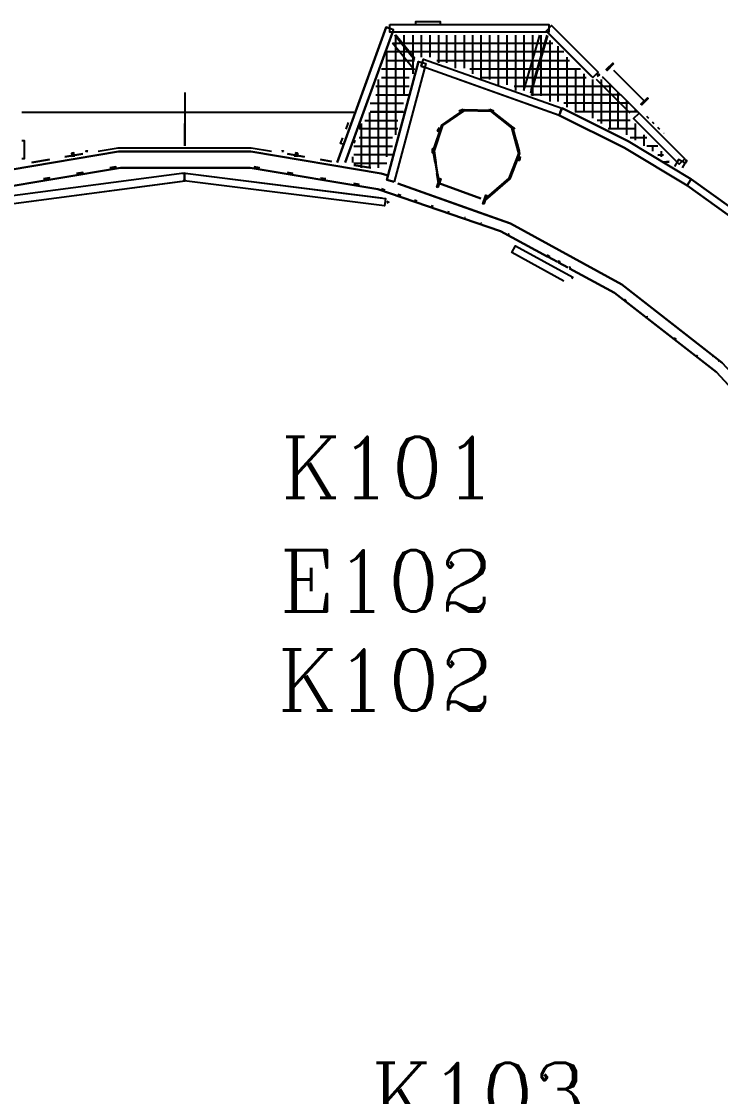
# Model space of a CAD drawing. Extents: x -57244 to 324435, y 15553 to 159369.
# Drawn here: x 64227 to 69938, y 43156 to 51938 of the extents above; entities that cross this region are included whole.
import ezdxf

# ---------------------------------------------------------------- set-up
doc = ezdxf.new("R2010")
doc.units = 0
doc.header["$LTSCALE"] = 2000
doc.header["$MEASUREMENT"] = 0
doc.linetypes.add('DASHDOT', pattern=[1, 0.5, -0.25, 0, -0.25])
doc.layers.add('BASE', color=253, linetype='CONTINUOUS')
doc.styles.add('ROMANC', font='ROMANC', dxfattribs={"height": 0.2})

msp = doc.modelspace()

# ---------------------------------------------------------------- linework, layer by layer
at = {"layer": 'BASE', "linetype": 'Continuous'}
for p, q in [((67236.4, 51913.5), (68536.1, 51913.5)), ((68906.7, 51555.8), (68558.2, 51904.3)), ((67257.6, 51849.4), (66871.2, 50787.5)), ((67276.9, 51827), (67438.4, 51627.8)), ((67438.4, 51627.8), (67276.9, 51827)), ((67282.8, 51827), (67282.8, 51013.5)), ((67284.6, 51827), (67438.4, 51637.4)), ((67438.4, 51637.4), (67284.6, 51827)), ((67352.8, 51329.9), (67352.8, 51827)), ((67422.8, 51827), (67422.8, 51510.6)), ((67492.8, 51827), (67492.8, 51646.2)), ((67562.8, 51827), (67562.8, 51646.2)), ((67632.8, 51827), (67632.8, 51601)), ((67702.8, 51601), (67702.8, 51827)), ((67772.8, 51555.8), (67772.8, 51827)), ((67842.8, 51827), (67842.8, 51555.8)), ((67912.8, 51827), (67912.8, 51510.6)), ((67982.8, 51465.4), (67982.8, 51827)), ((68052.8, 51465.4), (68052.8, 51827)), ((68122.8, 51420.2), (68122.8, 51827)), ((68192.8, 51827), (68192.8, 51420.2)), ((68262.8, 51827), (68262.8, 51375)), ((68331.7, 51375), (68461.7, 51827)), ((68331.7, 51375), (68461.7, 51827)), ((68332.8, 51375), (68332.8, 51827)), ((68517.9, 51827), (68387.5, 51374)), ((68387.5, 51352.3), (68523.1, 51823.5)), ((68523.1, 51823.5), (68387.5, 51352.3)), ((68402.8, 51827), (68402.8, 51329.9)), ((68472.8, 51329.9), (68472.8, 51827)), ((68536.1, 51882.2), (68523.1, 51869.3)), ((68523.1, 51851), (68884.7, 51489.4)), ((67257.6, 51765), (67438.4, 51542.1)), ((67257.6, 51760.1), (68568.3, 51760.1)), ((68542.8, 51781.8), (68542.8, 51284.7)), ((68612.8, 51284.7), (68612.8, 51736.6)), ((68658.7, 51690.1), (67212.5, 51690.1)), ((67212.8, 50832.7), (67212.8, 51691.4)), ((68682.8, 51646.2), (68682.8, 51239.5)), ((67438.4, 51550.1), (67167.3, 51550.1)), ((67212.5, 51620.1), (67438.4, 51620.1)), ((67619.2, 51620.1), (68703.9, 51620.1)), ((68794.3, 51550.1), (67890.4, 51550.1)), ((68752.8, 51555.8), (68752.8, 51194.3)), ((67142.8, 50742.3), (67142.8, 51465.4)), ((67167.3, 51480.1), (67393.2, 51480.1)), ((67980.8, 51480.1), (68839.5, 51480.1)), ((68822.8, 51194.3), (68822.8, 51510.6)), ((68892.8, 51465.4), (68892.8, 51149.1)), ((69201.1, 51190.4), (68926, 51465.4)), ((69201.1, 51190.4), (68926, 51465.4)), ((68962.8, 51465.4), (68962.8, 51103.9)), ((68975.1, 51487.1), (69267.9, 51194.3)), ((69267.9, 51194.3), (68975.1, 51487.1)), ((68975.1, 51487.1), (69267.9, 51194.3)), ((68975.1, 51480.1), (68982, 51480.1)), ((69065.5, 51538.1), (69317.5, 51286.1)), ((69317.5, 51286.1), (69065.5, 51538.1)), ((69317.5, 51286.1), (69065.5, 51538.1)), ((69317.5, 51286.1), (69065.5, 51538.1)), ((69065.5, 51538.1), (69317.5, 51286.1)), ((67122.1, 51410.1), (67393.2, 51410.1)), ((68252, 51410.1), (69052, 51410.1)), ((69032.8, 51429.4), (69032.8, 51058.7)), ((65562.6, 51357.9), (65562.5, 50923.1)), ((67122.1, 51340.1), (67393.2, 51340.1)), ((69122, 51340.1), (68387.5, 51340.1)), ((69102.8, 51058.7), (69102.8, 51359.4)), ((69172.8, 51013.5), (69172.8, 51289.4)), ((67076.9, 51270.1), (67348, 51270.1)), ((67348, 51200.1), (67076.9, 51200.1)), ((67835.8, 51222.2), (67838, 51216.3)), ((68064.8, 51211), (67843.6, 51217.7)), ((68628.6, 51194.3), (68641.3, 51230)), ((69192, 51270.1), (68658.7, 51270.1)), ((69262, 51200.1), (68749.1, 51200.1)), ((69242.8, 51194.3), (69242.8, 51219.4)), ((64229.5, 51197.9), (66941.3, 51197.9)), ((66896.1, 51112.1), (66876.6, 51058.7)), ((67031.7, 51130.1), (67302.8, 51130.1)), ((67072.8, 50742.3), (67072.8, 51194.3)), ((67348, 51197.9), (67076.9, 51197.9)), ((68618, 51172.1), (68618.8, 51171.7)), ((69201.1, 51130.1), (68929.9, 51130.1)), ((69234.5, 51194.3), (69234.5, 51195.3)), ((69336.7, 51161.8), (69349.4, 51149.1)), ((69349.4, 51149.1), (69336.7, 51161.8)), ((69381.9, 51116.6), (69394.6, 51103.9)), ((69394.6, 51103.9), (69381.9, 51116.6)), ((67302.8, 51060.1), (66986.5, 51060.1)), ((67002.8, 51103.9), (67002.8, 50742.3)), ((67661.9, 51091.4), (67591, 50881.8)), ((67625, 51045.3), (67630.5, 51042.2)), ((69246.3, 51060.1), (69020.3, 51060.1)), ((69242.8, 50968.3), (69242.8, 51103.9)), ((69439.8, 51058.7), (69427.1, 51071.4)), ((69427.1, 51071.4), (69439.8, 51058.7)), ((69472.2, 51026.2), (69472.5, 51026)), ((66950.2, 50968.3), (66941.3, 50943.9)), ((66986.5, 50990.1), (67257.6, 50990.1)), ((68255, 51013.5), (68291.9, 50877.9)), ((68285.8, 50877.9), (68261.2, 50968.3)), ((68261.2, 50968.3), (68285.8, 50877.9)), ((68261.2, 50968.3), (68285.8, 50877.9)), ((68285.8, 50877.9), (68261.2, 50968.3)), ((68291.9, 50877.9), (68267.3, 50968.3)), ((68267.3, 50968.3), (68291.9, 50877.9)), ((68267.3, 50968.3), (68291.9, 50877.9)), ((68291.9, 50877.9), (68267.3, 50968.3)), ((69201.1, 50990.1), (69336.7, 50990.1)), ((69312.8, 51013.5), (69312.8, 50923.1)), ((64726.7, 50856.9), (64581.7, 50832.7)), ((64581.7, 50832.7), (64726.7, 50856.9)), ((64752.4, 50878.2), (64752.5, 50877.9)), ((66539.1, 50832.7), (66398.9, 50856.1)), ((66398.9, 50856.1), (66539.1, 50832.7)), ((66463.2, 50832.7), (66467.5, 50865.2)), ((66941.3, 50920.1), (67257.6, 50920.1)), ((67257.6, 50850.1), (66941.3, 50850.1)), ((69427.1, 50920.1), (69336.7, 50920.1)), ((69382.8, 50923.1), (69382.8, 50877.9)), ((69427.1, 50850.1), (69472.2, 50850.1)), ((69452.8, 50877.9), (69452.8, 50832.7)), ((64455.5, 50811.6), (64310.8, 50787.5)), ((64310.8, 50787.5), (64455.5, 50811.6)), ((66670.1, 50810.8), (66760.5, 50795.8)), ((66760.5, 50795.8), (66670.1, 50810.8)), ((66932.8, 50787.5), (66932.8, 50832.7)), ((66941.3, 50780.1), (67212.5, 50780.1)), ((67080.8, 50742.3), (66941.3, 50765.6)), ((66941.3, 50765.6), (67080.8, 50742.3)), ((68226.6, 50697.1), (68261.9, 50787.5)), ((68261.9, 50787.5), (68226.6, 50697.1)), ((68233, 50697.1), (68268.2, 50787.5)), ((68268.2, 50787.5), (68233, 50697.1)), ((68233, 50697.1), (68268.2, 50787.5)), ((69472.2, 50846.9), (69427.1, 50843.7)), ((69472.2, 50792.8), (69517.4, 50796)), ((69472.2, 50792.8), (69517.4, 50796)), ((69517.4, 50790), (69482.7, 50787.5)), ((69653, 50809.1), (69661.9, 50800.3)), ((69653, 50785), (69661.9, 50800.3)), ((64677.4, 50697.1), (64726.7, 50705.3)), ((64997.9, 50750.6), (64948.2, 50742.3)), ((65564.3, 50698.9), (65564.1, 50697.1)), ((65564.3, 50698.9), (67167.3, 50497.7)), ((66127.8, 50749.8), (66172.6, 50742.3)), ((66172.6, 50742.3), (66127.8, 50749.8)), ((66172.6, 50742.3), (66127.8, 50749.8)), ((66172.6, 50742.3), (66127.8, 50749.8)), ((66172.6, 50742.3), (66127.8, 50749.8)), ((66172.6, 50742.3), (66127.8, 50749.8)), ((66172.6, 50742.3), (66127.8, 50749.8)), ((66172.6, 50742.3), (66127.8, 50749.8)), ((66172.6, 50742.3), (66127.8, 50749.8)), ((66172.6, 50742.3), (66127.8, 50749.8)), ((66172.6, 50742.3), (66127.8, 50749.8)), ((66172.6, 50742.3), (66127.8, 50749.8)), ((66172.6, 50742.3), (66127.8, 50749.8)), ((66398.9, 50704.5), (66443.4, 50697.1)), ((66443.4, 50697.1), (66398.9, 50704.5)), ((66443.4, 50697.1), (66398.9, 50704.5)), ((66398.9, 50704.5), (66443.4, 50697.1)), ((66443.4, 50697.1), (66398.9, 50704.5)), ((66398.9, 50704.5), (66443.4, 50697.1)), ((66443.4, 50697.1), (66398.9, 50704.5)), ((66398.9, 50704.5), (66443.4, 50697.1)), ((66443.4, 50697.1), (66398.9, 50704.5)), ((66398.9, 50704.5), (66443.4, 50697.1)), ((66443.4, 50697.1), (66398.9, 50704.5)), ((66398.9, 50704.5), (66443.4, 50697.1)), ((66443.4, 50697.1), (66398.9, 50704.5)), ((67165.9, 50697.8), (67212.5, 50681.8)), ((63931.3, 50421.9), (65540.2, 50633.7)), ((64455.5, 50660.1), (64406.5, 50651.9)), ((66670.1, 50659.3), (66714.3, 50651.9)), ((66714.3, 50651.9), (66670.1, 50659.3)), ((66714.3, 50651.9), (66670.1, 50659.3)), ((66670.1, 50659.3), (66714.3, 50651.9)), ((66714.3, 50651.9), (66670.1, 50659.3)), ((66670.1, 50659.3), (66714.3, 50651.9)), ((66714.3, 50651.9), (66670.1, 50659.3)), ((66670.1, 50659.3), (66714.3, 50651.9)), ((66714.3, 50651.9), (66670.1, 50659.3)), ((66670.1, 50659.3), (66714.3, 50651.9)), ((66714.3, 50651.9), (66670.1, 50659.3)), ((66670.1, 50659.3), (66714.3, 50651.9)), ((66714.3, 50651.9), (66670.1, 50659.3)), ((66985.1, 50606.7), (66941.3, 50614)), ((66941.3, 50614), (66985.1, 50606.7)), ((66941.3, 50614), (66985.1, 50606.7)), ((66941.3, 50614), (66985.1, 50606.7)), ((66941.3, 50614), (66985.1, 50606.7)), ((66941.3, 50614), (66985.1, 50606.7)), ((66941.3, 50614), (66985.1, 50606.7)), ((66941.3, 50614), (66985.1, 50606.7)), ((66941.3, 50614), (66985.1, 50606.7)), ((66941.3, 50614), (66985.1, 50606.7)), ((66941.3, 50614), (66985.1, 50606.7)), ((66941.3, 50614), (66985.1, 50606.7)), ((66941.3, 50614), (66985.1, 50606.7)), ((67302.8, 50615), (68221.4, 50288.2)), ((67636.4, 50618.7), (67980.8, 50493.3)), ((67636.4, 50618.7), (67980.8, 50493.3)), ((67636.4, 50618.7), (67980.8, 50493.3)), ((67980.8, 50493.3), (67636.4, 50618.7)), ((67636.4, 50618.7), (67980.8, 50493.3)), ((67980.8, 50493.3), (67636.4, 50618.7)), ((67636.4, 50618.7), (67980.8, 50493.3)), ((67636.4, 50618.7), (67980.8, 50493.3)), ((68071.2, 50537), (68161.6, 50615.1)), ((68161.6, 50615.1), (68071.2, 50537)), ((68161.6, 50606.9), (68071.2, 50528.7)), ((68071.2, 50528.7), (68161.6, 50606.9)), ((69664.8, 50597.8), (69665, 50597.7)), ((69698.9, 50650.2), (69699.1, 50650)), ((69699.3, 50649.9), (69699.3, 50649.9)), ((67167.3, 50570.9), (67194.5, 50561.5)), ((67194.5, 50561.5), (67167.3, 50570.9)), ((67167.3, 50570.9), (67194.5, 50561.5)), ((67167.3, 50570.9), (67194.5, 50561.5)), ((67194.5, 50561.5), (67167.3, 50570.9)), ((67167.3, 50570.9), (67194.5, 50561.5)), ((67194.5, 50561.5), (67167.3, 50570.9)), ((67167.3, 50570.9), (67194.5, 50561.5)), ((67194.5, 50561.5), (67167.3, 50570.9)), ((67167.3, 50570.9), (67194.5, 50561.5)), ((67194.5, 50561.5), (67167.3, 50570.9)), ((67167.3, 50570.9), (67194.5, 50561.5)), ((67194.5, 50561.5), (67167.3, 50570.9)), ((67167.3, 50570.9), (67194.5, 50561.5)), ((67326.2, 50516.3), (67302.8, 50524.3)), ((67302.8, 50524.3), (67326.2, 50516.3)), ((67326.2, 50516.3), (67302.8, 50524.3)), ((67302.8, 50524.3), (67326.2, 50516.3)), ((67302.8, 50524.3), (67326.2, 50516.3)), ((67302.8, 50524.3), (67326.2, 50516.3)), ((67302.8, 50524.3), (67326.2, 50516.3)), ((67302.8, 50524.3), (67326.2, 50516.3)), ((67302.8, 50524.3), (67326.2, 50516.3)), ((67302.8, 50524.3), (67326.2, 50516.3)), ((67302.8, 50524.3), (67326.2, 50516.3)), ((67302.8, 50524.3), (67326.2, 50516.3)), ((67302.8, 50524.3), (67326.2, 50516.3)), ((67302.8, 50524.3), (67326.2, 50516.3)), ((67438.4, 50477.8), (67457.8, 50471.1)), ((67457.8, 50471.1), (67438.4, 50477.8)), ((67457.8, 50471.1), (67438.4, 50477.8)), ((67438.4, 50477.8), (67457.8, 50471.1)), ((67457.8, 50471.1), (67438.4, 50477.8)), ((67438.4, 50477.8), (67457.8, 50471.1)), ((67457.8, 50471.1), (67438.4, 50477.8)), ((67438.4, 50477.8), (67457.8, 50471.1)), ((67457.8, 50471.1), (67438.4, 50477.8)), ((67438.4, 50477.8), (67457.8, 50471.1)), ((67457.8, 50471.1), (67438.4, 50477.8)), ((67438.4, 50477.8), (67457.8, 50471.1)), ((67457.8, 50471.1), (67438.4, 50477.8)), ((67438.4, 50477.8), (67457.8, 50471.1)), ((67574, 50431.2), (67589.5, 50425.9)), ((67574, 50431.2), (67589.5, 50425.9)), ((67589.5, 50425.9), (67574, 50431.2)), ((67589.5, 50425.9), (67574, 50431.2)), ((67574, 50431.2), (67589.5, 50425.9)), ((67589.5, 50425.9), (67574, 50431.2)), ((67574, 50431.2), (67589.5, 50425.9)), ((67589.5, 50425.9), (67574, 50431.2)), ((67574, 50431.2), (67589.5, 50425.9)), ((67589.5, 50425.9), (67574, 50431.2)), ((67574, 50431.2), (67589.5, 50425.9)), ((67589.5, 50425.9), (67574, 50431.2)), ((67574, 50431.2), (67589.5, 50425.9)), ((67589.5, 50425.9), (67574, 50431.2)), ((67709.6, 50384.7), (67721.1, 50380.7)), ((67721.1, 50380.7), (67709.6, 50384.7)), ((67709.6, 50384.7), (67721.1, 50380.7)), ((67721.1, 50380.7), (67709.6, 50384.7)), ((67721.1, 50380.7), (67709.6, 50384.7)), ((67721.1, 50380.7), (67709.6, 50384.7)), ((67721.1, 50380.7), (67709.6, 50384.7)), ((67721.1, 50380.7), (67709.6, 50384.7)), ((67721.1, 50380.7), (67709.6, 50384.7)), ((67721.1, 50380.7), (67709.6, 50384.7)), ((67721.1, 50380.7), (67709.6, 50384.7)), ((67721.1, 50380.7), (67709.6, 50384.7)), ((67721.1, 50380.7), (67709.6, 50384.7)), ((67721.1, 50380.7), (67709.6, 50384.7)), ((67852.8, 50335.5), (67845.2, 50338.1)), ((67845.2, 50338.1), (67852.8, 50335.5)), ((67845.2, 50338.1), (67852.8, 50335.5)), ((67845.2, 50338.1), (67852.8, 50335.5)), ((67852.8, 50335.5), (67845.2, 50338.1)), ((67845.2, 50338.1), (67852.8, 50335.5)), ((67852.8, 50335.5), (67845.2, 50338.1)), ((67845.2, 50338.1), (67852.8, 50335.5)), ((67852.8, 50335.5), (67845.2, 50338.1)), ((67845.2, 50338.1), (67852.8, 50335.5)), ((67852.8, 50335.5), (67845.2, 50338.1)), ((67845.2, 50338.1), (67852.8, 50335.5)), ((67852.8, 50335.5), (67845.2, 50338.1)), ((67845.2, 50338.1), (67852.8, 50335.5)), ((67980.8, 50291.6), (67984.4, 50290.3)), ((67984.4, 50290.3), (67980.8, 50291.6)), ((67980.8, 50291.6), (67984.4, 50290.3)), ((67980.8, 50291.6), (67984.4, 50290.3)), ((67980.8, 50291.6), (67984.4, 50290.3)), ((67980.8, 50291.6), (67984.4, 50290.3)), ((67980.8, 50291.6), (67984.4, 50290.3)), ((67980.8, 50291.6), (67984.4, 50290.3)), ((67980.8, 50291.6), (67984.4, 50290.3)), ((67980.8, 50291.6), (67984.4, 50290.3)), ((67980.8, 50291.6), (67984.4, 50290.3)), ((67980.8, 50291.6), (67984.4, 50290.3)), ((67980.8, 50291.6), (67984.4, 50290.3)), ((67980.8, 50291.6), (67984.4, 50290.3)), ((68208.1, 50200), (68206.8, 50200.7)), ((68208.1, 50200), (68206.8, 50200.7)), ((68208.1, 50200), (68206.8, 50200.7)), ((68208.1, 50200), (68206.8, 50200.7)), ((68208.1, 50200), (68206.8, 50200.7)), ((68208.1, 50200), (68206.8, 50200.7)), ((68208.1, 50200), (68206.8, 50200.7)), ((68208.1, 50200), (68206.8, 50200.7)), ((68208.1, 50200), (68206.8, 50200.7)), ((68208.1, 50200), (68206.8, 50200.7)), ((68208.1, 50200), (68206.8, 50200.7)), ((68208.1, 50200), (68206.8, 50200.7)), ((68542.1, 50019.2), (68523.1, 50029.5)), ((68523.1, 50029.5), (68542.1, 50019.2)), ((68542.1, 50019.2), (68523.1, 50029.5)), ((68523.1, 50029.5), (68542.1, 50019.2)), ((68542.1, 50019.2), (68523.1, 50029.5)), ((68523.1, 50029.5), (68542.1, 50019.2)), ((68542.1, 50019.2), (68523.1, 50029.5)), ((68523.1, 50029.5), (68542.1, 50019.2)), ((68542.1, 50019.2), (68523.1, 50029.5)), ((68523.1, 50029.5), (68542.1, 50019.2)), ((68542.1, 50019.2), (68523.1, 50029.5)), ((68523.1, 50029.5), (68542.1, 50019.2)), ((68523.1, 50018.9), (68606.2, 49974)), ((68613.5, 49980.5), (68625.6, 49974)), ((68625.6, 49974), (68613.5, 49980.5)), ((68613.5, 49980.5), (68625.6, 49974)), ((68625.6, 49974), (68613.5, 49980.5)), ((68613.5, 49980.5), (68625.6, 49974)), ((68625.6, 49974), (68613.5, 49980.5)), ((68613.5, 49980.5), (68625.6, 49974)), ((68625.6, 49974), (68613.5, 49980.5)), ((68613.5, 49980.5), (68625.6, 49974)), ((68625.6, 49974), (68613.5, 49980.5)), ((68613.5, 49980.5), (68625.6, 49974)), ((68625.6, 49974), (68613.5, 49980.5)), ((68613.5, 49970), (68689.8, 49928.8)), ((68709.2, 49928.8), (68703.9, 49931.6)), ((68709.2, 49928.8), (68703.9, 49931.6)), ((68709.2, 49928.8), (68703.9, 49931.6)), ((68709.2, 49928.8), (68703.9, 49931.6)), ((68709.2, 49928.8), (68703.9, 49931.6)), ((68709.2, 49928.8), (68703.9, 49931.6)), ((68709.2, 49928.8), (68703.9, 49931.6)), ((68709.2, 49928.8), (68703.9, 49931.6)), ((68709.2, 49928.8), (68703.9, 49931.6)), ((68709.2, 49928.8), (68703.9, 49931.6)), ((68709.2, 49928.8), (68703.9, 49931.6)), ((68709.2, 49928.8), (68703.9, 49931.6)), ((68724.1, 49838.4), (68730.5, 49849.9)), ((69155.9, 49667.1), (69168.1, 49657.6)), ((69155.9, 49667.1), (69168.1, 49657.6)), ((69168.1, 49657.6), (69155.9, 49667.1)), ((69342.3, 49522), (69336.7, 49526.4)), ((69336.7, 49526.4), (69342.3, 49522)), ((69336.7, 49526.4), (69342.3, 49522)), ((69574.5, 49341.2), (69562.6, 49350.5)), ((69562.6, 49350.5), (69574.5, 49341.2)), ((69562.6, 49350.5), (69574.5, 49341.2)), ((69748.7, 49205.6), (69743.4, 49209.8)), ((69748.7, 49205.6), (69743.4, 49209.8)), ((69748.7, 49205.6), (69743.4, 49209.8)), ((69879, 49202.7), (69875.9, 49205.6)), ((69924.2, 49159.4), (69923.1, 49160.4))]:
    msp.add_line(p, q, dxfattribs=at)
at = {"layer": 'BASE', "linetype": 'DASHDOT'}
msp.add_line((65560.4, 50923.1), (65560.4, 51105.7), dxfattribs=at)
at = {"layer": 'BASE', "linetype": 'Continuous'}
for points in [[(67236.4, 51913.5), (68536.1, 51913.5), (68536.1, 51851), (67236.4, 51851)], [(68514, 51860.1), (68894.7, 51479.4), (68938.9, 51523.6), (68558.2, 51904.3)], [(67272.9, 50628.3), (67212.5, 50644.5), (67471.3, 51610.4), (67531.7, 51594.3)], [(68620.4, 51171.2), (67491.1, 51572.9), (67512, 51631.8), (68641.3, 51230)], [(69064.5, 51592.1), (69011.5, 51539.1), (69004.9, 51545.7), (69057.9, 51598.7)], [(69340.7, 51315.9), (69287.7, 51262.9), (69294.3, 51256.2), (69347.3, 51309.3)], [(67666.9, 51087.7), (67845.4, 51211.7)], [(67845.4, 51211.7), (67800, 51180.2)], [(67835.8, 51222.2), (67838, 51216.3), (67808.6, 51205.6), (67806.5, 51211.5)], [(67845.4, 51211.7), (68062.7, 51205.1)], [(68052.3, 51222.2), (68081.6, 51211.5), (68079.5, 51205.7), (68050.2, 51216.3)], [(68062.7, 51205.1), (68233.4, 51070.5)], [(68206.8, 51099), (68064.8, 51211)], [(67709.6, 51117.4), (67666.9, 51087.7)], [(68618, 51172.1), (69153, 50905.8)], [(69228, 51146.1), (69272.2, 51190.3), (69645.2, 50817.3), (69601, 50773.1)], [(67661.9, 51091.4), (67591, 50881.8)], [(67661.9, 51091.4), (67591, 50881.8)], [(67640.7, 51072.4), (67646.1, 51069.2), (67630.5, 51042.2), (67625, 51045.3)], [(68233.4, 51070.5), (68290.4, 50860.7)], [(63954.9, 50697.8), (65020.3, 50875.6), (63954.9, 50697.8), (62933.3, 50347.1)], [(63954.9, 50697.8), (65020.3, 50875.6), (63954.9, 50697.8), (62933.3, 50347.1)], [(63954.9, 50697.8), (65020.3, 50875.6), (63954.9, 50697.8), (62933.3, 50347.1)], [(63954.9, 50697.8), (65020.3, 50875.6), (63954.9, 50697.8), (62933.3, 50347.1)], [(63954.9, 50697.8), (65020.3, 50875.6), (63954.9, 50697.8), (62933.3, 50347.1)], [(63954.9, 50697.8), (65020.3, 50875.6), (63954.9, 50697.8), (62933.3, 50347.1)], [(67591.1, 50897.4), (67584.8, 50897.5), (67584.6, 50866.2), (67590.8, 50866.2)], [(67590.8, 50866.2), (67584.6, 50866.2), (67584.8, 50897.5), (67591.1, 50897.4)], [(67639.5, 50619.2), (67597.2, 50882.3), (67591, 50881.3), (67633.4, 50618.2)], [(69153, 50905.8), (69665, 50597.7)], [(68226.6, 50697.1), (68261.9, 50787.5)], [(68300.6, 50832.1), (68295.2, 50801.4), (68289.1, 50802.5), (68294.5, 50833.2)], [(63923.2, 50483.9), (63931.3, 50421.9), (65564.5, 50636.9), (65556.3, 50698.9)], [(64677.4, 50697.1), (64726.7, 50705.3)], [(64677.4, 50697.1), (64726.7, 50705.3)], [(64677.4, 50697.1), (64726.7, 50705.3)], [(64677.4, 50697.1), (64726.7, 50705.3)], [(64677.4, 50697.1), (64726.7, 50705.3)], [(64677.4, 50697.1), (64726.7, 50705.3)], [(64948.2, 50742.3), (64997.9, 50750.6)], [(64948.2, 50742.3), (64997.9, 50750.6)], [(64948.2, 50742.3), (64997.9, 50750.6)], [(64948.2, 50742.3), (64997.9, 50750.6)], [(64948.2, 50742.3), (64997.9, 50750.6)], [(64948.2, 50742.3), (64997.9, 50750.6)], [(65564.3, 50698.9), (67200, 50493.6), (67192.2, 50431.6), (65556.5, 50636.9)], [(64406.5, 50651.9), (64455.5, 50660.1)], [(64406.5, 50651.9), (64455.5, 50660.1)], [(64406.5, 50651.9), (64455.5, 50660.1)], [(64406.5, 50651.9), (64455.5, 50660.1)], [(64406.5, 50651.9), (64455.5, 50660.1)], [(64406.5, 50651.9), (64455.5, 50660.1)], [(67628, 50581.8), (67619.2, 50585), (67644.9, 50655.5), (67653.7, 50652.3)], [(68010.2, 50484.2), (68211.8, 50658.6), (68215.9, 50653.9), (68014.3, 50479.5)], [(69664.5, 50598), (70150.3, 50249.9)], [(70150.3, 50249.9), (69664.5, 50598)], [(68003.9, 50445), (67995, 50448.2), (68020.7, 50518.7), (68029.5, 50515.5)], [(68206.8, 50200.7), (68208.1, 50200)], [(68208.1, 50200), (68206.8, 50200.7)], [(68523.1, 50029.5), (68542.1, 50019.2)], [(68542.1, 50019.2), (68523.1, 50029.5)], [(68606.2, 49974), (68523.1, 50018.9)], [(68613.5, 49980.5), (68625.6, 49974)], [(68625.6, 49974), (68613.5, 49980.5)], [(68689.8, 49928.8), (68613.5, 49970)], [(68703.9, 49931.6), (68709.2, 49928.8)], [(68709.2, 49928.8), (68703.9, 49931.6)], [(69168.1, 49657.6), (69155.9, 49667.1)], [(69168.1, 49657.6), (69155.9, 49667.1)], [(69168.1, 49657.6), (69155.9, 49667.1)], [(69168.1, 49657.6), (69155.9, 49667.1)], [(69168.1, 49657.6), (69155.9, 49667.1)], [(69168.1, 49657.6), (69155.9, 49667.1)], [(69342.3, 49522), (69336.7, 49526.4)], [(69342.3, 49522), (69336.7, 49526.4)], [(69342.3, 49522), (69336.7, 49526.4)], [(69342.3, 49522), (69336.7, 49526.4)], [(69342.3, 49522), (69336.7, 49526.4)], [(69342.3, 49522), (69336.7, 49526.4)], [(69574.5, 49341.2), (69562.6, 49350.5)], [(69574.5, 49341.2), (69562.6, 49350.5)], [(69574.5, 49341.2), (69562.6, 49350.5)], [(69574.5, 49341.2), (69562.6, 49350.5)], [(69574.5, 49341.2), (69562.6, 49350.5)], [(69574.5, 49341.2), (69562.6, 49350.5)], [(69748.7, 49205.6), (69743.4, 49209.8)], [(69748.7, 49205.6), (69743.4, 49209.8)], [(69748.7, 49205.6), (69743.4, 49209.8)], [(69748.7, 49205.6), (69743.4, 49209.8)], [(69748.7, 49205.6), (69743.4, 49209.8)], [(69748.7, 49205.6), (69743.4, 49209.8)], [(69879, 49202.7), (69875.9, 49205.6)], [(69924.2, 49159.4), (69923.1, 49160.4)]]:
    msp.add_lwpolyline(points, close=True, dxfattribs=at)
for points in [[(67448.2, 51917.4), (67448.2, 51938.2), (67648.2, 51938.2)], [(67448.2, 51917.4), (67448.2, 51938.2), (67648.2, 51938.2), (67648.2, 51917.4)], [(66804.7, 50787.5), (67207, 51892.9), (67257.6, 51874.5)], [(66871.2, 50787.5), (67265.7, 51871.5), (67207, 51892.9), (66804.7, 50787.5)], [(67258.2, 51851), (67236.4, 51851), (67236.4, 51882.2)], [(68523.1, 51851), (68514, 51860.1), (68536.1, 51882.2)], [(67471.3, 51610.4), (67212.5, 50644.5), (67272.9, 50628.3)], [(68613.5, 51173.6), (67491.1, 51572.9), (67512, 51631.8)], [(67501.5, 51602.3), (67501.5, 51602.3), (67491.1, 51572.9), (67522.9, 51561.6)], [(67501.5, 51602.3), (67491.1, 51572.9), (67522.9, 51561.6)], [(69057.9, 51598.7), (69004.9, 51545.7), (69011.5, 51539.1), (69064.5, 51592.1)], [(68929.9, 51512), (68948, 51501.5), (68929.9, 51491)], [(68929.9, 51491), (68948, 51501.5), (68929.9, 51512)], [(67661.9, 51091.4), (67843.6, 51217.7), (68064.8, 51211), (67843.6, 51217.7)], [(67800, 51187.4), (67843.6, 51217.7), (67800, 51187.4)], [(67800, 51180.2), (67845.4, 51211.7), (68062.7, 51205.1), (68206.8, 51091.5), (68062.7, 51205.1), (67845.4, 51211.7), (67800, 51180.2)], [(68206.8, 51099), (68064.8, 51211), (67843.6, 51217.7), (68064.8, 51211), (68206.8, 51099)], [(68206.8, 51091.5), (68062.7, 51205.1), (67845.4, 51211.7), (68062.7, 51205.1), (68206.8, 51091.5)], [(69665, 50597.7), (69699.3, 50649.9), (69183.1, 50960.6), (68643.6, 51229.1), (68618, 51172.1), (69153, 50905.8), (68618, 51172.1)], [(68630.8, 51200.6), (68620.4, 51171.2), (68618.8, 51171.7)], [(69698.2, 50650.5), (69183.1, 50960.6), (68643.6, 51229.1), (69183.1, 50960.6), (69698.2, 50650.5)], [(68643.6, 51229.1), (69183.1, 50960.6), (69699.3, 50649.9)], [(67591, 50881.8), (67597.2, 50881.8), (67666.9, 51087.7), (67709.6, 51117.4)], [(67597.2, 50881.8), (67666.9, 51087.7), (67709.6, 51117.4)], [(67709.6, 51124.6), (67661.9, 51091.4), (67709.6, 51124.6)], [(69601, 50773.1), (69228, 51146.1), (69272.2, 51190.3)], [(69234.5, 51194.3), (69234.5, 51195.3), (69236.2, 51194.3)], [(66986.5, 51068.1), (66996.7, 51096.2), (66986.5, 51099.9)], [(67597.2, 50881.8), (67666.9, 51087.7), (67597.2, 50881.8), (67591, 50881.8)], [(68248.1, 51058.7), (68242, 51069.2), (68247.5, 51072.4)], [(68248.1, 51058.7), (68242, 51069.2), (68247.5, 51072.4), (68255.4, 51058.7)], [(69472.2, 51025.7), (69472.5, 51026), (69472.2, 51026.2)], [(64229.5, 50965.4), (64248.7, 50965.4), (64248.7, 50815.4), (64229.5, 50815.4)], [(66850.9, 50936.4), (66834.3, 50942.5), (66850.9, 50987.9)], [(63954.9, 50697.8), (62933.3, 50347.1), (63954.9, 50697.8), (65020.3, 50875.6), (66100.5, 50875.6), (65020.3, 50875.6)], [(64657.5, 50832.7), (64653.3, 50865.2), (64638.4, 50863.2), (64642.4, 50832.7)], [(64642.4, 50832.7), (64638.4, 50863.2), (64653.3, 50865.2)], [(64767.6, 50877.9), (64767.3, 50880.2), (64752.4, 50878.2), (64767.3, 50880.2), (64767.6, 50877.9)], [(64852.5, 50877.9), (65017.8, 50905.5), (66102.9, 50905.5), (66268.3, 50877.9)], [(65017.8, 50905.5), (66102.9, 50905.5), (66268.3, 50877.9)], [(67212.5, 50681.8), (67165.9, 50697.8), (66100.5, 50875.6), (65020.3, 50875.6), (66100.5, 50875.6), (67165.9, 50697.8), (67212.5, 50681.8)], [(67212.5, 50681.8), (67165.9, 50697.8), (66100.5, 50875.6), (65020.3, 50875.6), (66100.5, 50875.6), (67165.9, 50697.8), (67212.5, 50681.8)], [(67212.5, 50681.8), (67165.9, 50697.8), (66100.5, 50875.6), (65020.3, 50875.6), (66100.5, 50875.6), (67165.9, 50697.8), (67212.5, 50681.8)], [(67212.5, 50681.8), (67165.9, 50697.8), (66100.5, 50875.6), (65020.3, 50875.6), (66100.5, 50875.6), (67165.9, 50697.8), (67212.5, 50681.8)], [(67212.5, 50681.8), (67165.9, 50697.8), (66100.5, 50875.6), (65020.3, 50875.6), (66100.5, 50875.6), (67165.9, 50697.8), (67212.5, 50681.8)], [(67212.5, 50681.8), (67165.9, 50697.8), (66100.5, 50875.6), (65020.3, 50875.6), (66100.5, 50875.6), (67165.9, 50697.8), (67212.5, 50681.8)], [(66368.3, 50877.9), (66368.4, 50878.2), (66353.5, 50880.2), (66353.2, 50877.9)], [(66353.2, 50877.9), (66353.5, 50880.2), (66368.4, 50878.2), (66368.3, 50877.9)], [(66478.4, 50832.7), (66482.4, 50863.2), (66467.5, 50865.2), (66482.4, 50863.2), (66478.4, 50832.7)], [(67606.1, 50787.5), (67591, 50881.3), (67597.2, 50882.3), (67612.4, 50787.5)], [(68211.4, 50658.2), (68290.4, 50860.7), (68211.4, 50658.2), (68216.3, 50654.2)], [(69628.6, 50742.3), (69650.2, 50779.6), (69596, 50810.8), (69562.6, 50753)], [(69584, 50790.1), (69601, 50773.1), (69623.1, 50795.2)], [(69653, 50799.1), (69661.9, 50800.3), (69653, 50809.1)], [(69653, 50799.7), (69661.9, 50800.3), (69656.3, 50805.9), (69653, 50805.7)], [(69653, 50799.1), (69661.9, 50800.3), (69653, 50785)], [(69653, 50785), (69661.9, 50800.3), (69653, 50799.1)], [(68522.7, 50019.2), (68140.2, 50226.2), (67139.2, 50569.8), (66095.3, 50744), (65037, 50744), (63993.1, 50569.8), (62992.1, 50226.2), (62359.1, 49883.6)], [(65542.8, 50697.1), (65556.3, 50698.9), (65556.5, 50697.1)], [(65564.1, 50697.1), (65564.3, 50698.9), (65578.7, 50697.1)], [(67627, 50697.1), (67639.5, 50619.2), (67633.3, 50618.2), (67620.6, 50697.1)], [(65560.5, 50636.4), (65556.5, 50636.9), (65560.4, 50667.9)], [(71236.2, 47525.7), (71668.4, 46581), (71236.2, 47525.7), (70659.1, 48389.4), (69951.7, 49150.2), (69132.2, 49788.6), (68221.4, 50288.2), (67302.8, 50615)], [(68010.2, 50484.2), (68211.8, 50658.6), (68215.9, 50653.9), (68014.3, 50479.5)], [(69664.5, 50598), (69698.9, 50650.2), (70188.7, 50299.2), (70648.8, 49910.2), (70188.7, 50299.2), (69698.9, 50650.2)], [(67212.5, 50471.2), (67227.4, 50462.6), (67212.5, 50454)], [(68658.7, 49818.1), (68234.2, 50051.9), (68264.3, 50106.6)], [(68658.7, 49818.1), (68234.2, 50051.9), (68264.3, 50106.6), (68730.5, 49849.9), (68724.1, 49838.4)], [(71732, 42692.4), (71886.7, 43303.2), (71974.1, 44357.9), (71886.7, 45412.7), (71626.9, 46438.6), (71201.8, 47407.8), (70623, 48293.8), (69906.2, 49072.4), (69071, 49722.5), (68703.9, 49921.1)]]:
    msp.add_lwpolyline(points, dxfattribs=at)
for p in [(68523.1, 51851), (69584, 50790.1)]:
    msp.add_point(p, dxfattribs=at)

# ---------------------------------------------------------------- texts
at = {"layer": 'BASE', "linetype": 'Continuous', "style": 'ROMANC'}
for s, p in [('K101', (66346.3, 48046.6)), ('E102', (66336.7, 47118.9)), ('K102', (66319, 46309.1)), ('K103', (67084.8, 42930.8))]:
    msp.add_text(s, height=500, dxfattribs=at).set_placement(p)

# ---------------------------------------------------------------- meshes
at = {"layer": 'BASE', "linetype": 'Continuous'}
mesh = msp.add_polyface(dxfattribs=at)
corners = [(68216.3, 50654.2), (68245.6, 50729.5), (68245.6, 50729.5), (67661.9, 51091.4), (68296.7, 50860.4), (68296.7, 50860.4), (67785.5, 51177.3), (67785.5, 51177.3), (67843.6, 51217.7), (68271.7, 50952.3), (68271.7, 50952.3), (67843.6, 51217.7), (67843.6, 51217.7), (68015.2, 51212.5), (68238.6, 51073.9), (68238.6, 51073.9), (68015.2, 51212.5), (68064.8, 51211), (68064.8, 51211)]
mesh.append_faces([[corners[k] for k in face] for face in [(0, 0, 2, 1), (3, 3, 7, 6), (1, 2, 5, 4), (6, 7, 12, 11), (4, 5, 10, 9), (8, 11, 16, 13), (9, 10, 15, 14), (13, 16, 17, 17), (14, 15, 18, 18)]], dxfattribs={"vtx0": -1, "vtx2": -1})
mesh = msp.add_polyface(dxfattribs=at)
corners = [(62359.1, 49883.6), (62992.1, 50226.2), (62992.1, 50226.2), (62992.1, 50226.2), (63993.1, 50569.8), (63993.1, 50569.8), (65037, 50744), (65037, 50744), (66095.3, 50744), (66095.3, 50744), (67139.2, 50569.8), (67139.2, 50569.8), (68140.2, 50226.2), (68140.2, 50226.2), (68522.7, 50019.2)]
mesh.append_faces([[corners[k] for k in face] for face in [(0, 0, 3, 2), (1, 2, 5, 4), (4, 5, 7, 6), (6, 7, 9, 8), (8, 9, 11, 10), (10, 11, 13, 12), (12, 13, 14, 14)]], dxfattribs={"vtx0": -1, "vtx2": -1})
mesh = msp.add_polyface(dxfattribs=at)
corners = [(71668.4, 46581), (71236.2, 47525.7), (71236.2, 47525.7), (70659.1, 48389.4), (70659.1, 48389.4), (67302.8, 50615), (70341.4, 48731.1), (70341.4, 48731.1), (67974.6, 50376.1), (67974.6, 50376.1), (69951.7, 49150.2), (69951.7, 49150.2), (68221.4, 50288.2), (68221.4, 50288.2), (69541.3, 49469.9), (69541.3, 49469.9), (69132.2, 49788.6), (69132.2, 49788.6), (69132.2, 49788.6)]
mesh.append_faces([[corners[k] for k in face] for face in [(0, 0, 2, 1), (1, 2, 4, 3), (3, 4, 7, 6), (5, 5, 9, 8), (6, 7, 11, 10), (8, 9, 13, 12), (10, 11, 15, 14), (12, 13, 17, 16), (14, 15, 18, 17)]], dxfattribs={"vtx0": -1, "vtx2": -1})
mesh = msp.add_polyface(dxfattribs=at)
corners = [(71732, 42692.4), (71886.7, 43303.2), (71886.7, 43303.2), (71974.1, 44357.9), (71974.1, 44357.9), (71886.7, 45412.7), (71886.7, 45412.7), (71626.9, 46438.6), (71626.9, 46438.6), (71201.8, 47407.8), (71201.8, 47407.8), (70623, 48293.8), (70623, 48293.8), (69906.2, 49072.4), (69906.2, 49072.4), (69253.7, 49580.2), (69253.7, 49580.2), (68703.9, 49921.1), (69071, 49722.5), (69071, 49722.5), (69071, 49722.5)]
mesh.append_faces([[corners[k] for k in face] for face in [(0, 0, 2, 1), (1, 2, 4, 3), (3, 4, 6, 5), (5, 6, 8, 7), (7, 8, 10, 9), (9, 10, 12, 11), (11, 12, 14, 13), (13, 14, 16, 15), (17, 17, 19, 18), (15, 16, 20, 19)]], dxfattribs={"vtx0": -1, "vtx2": -1})

doc.saveas('drawing.dxf')
